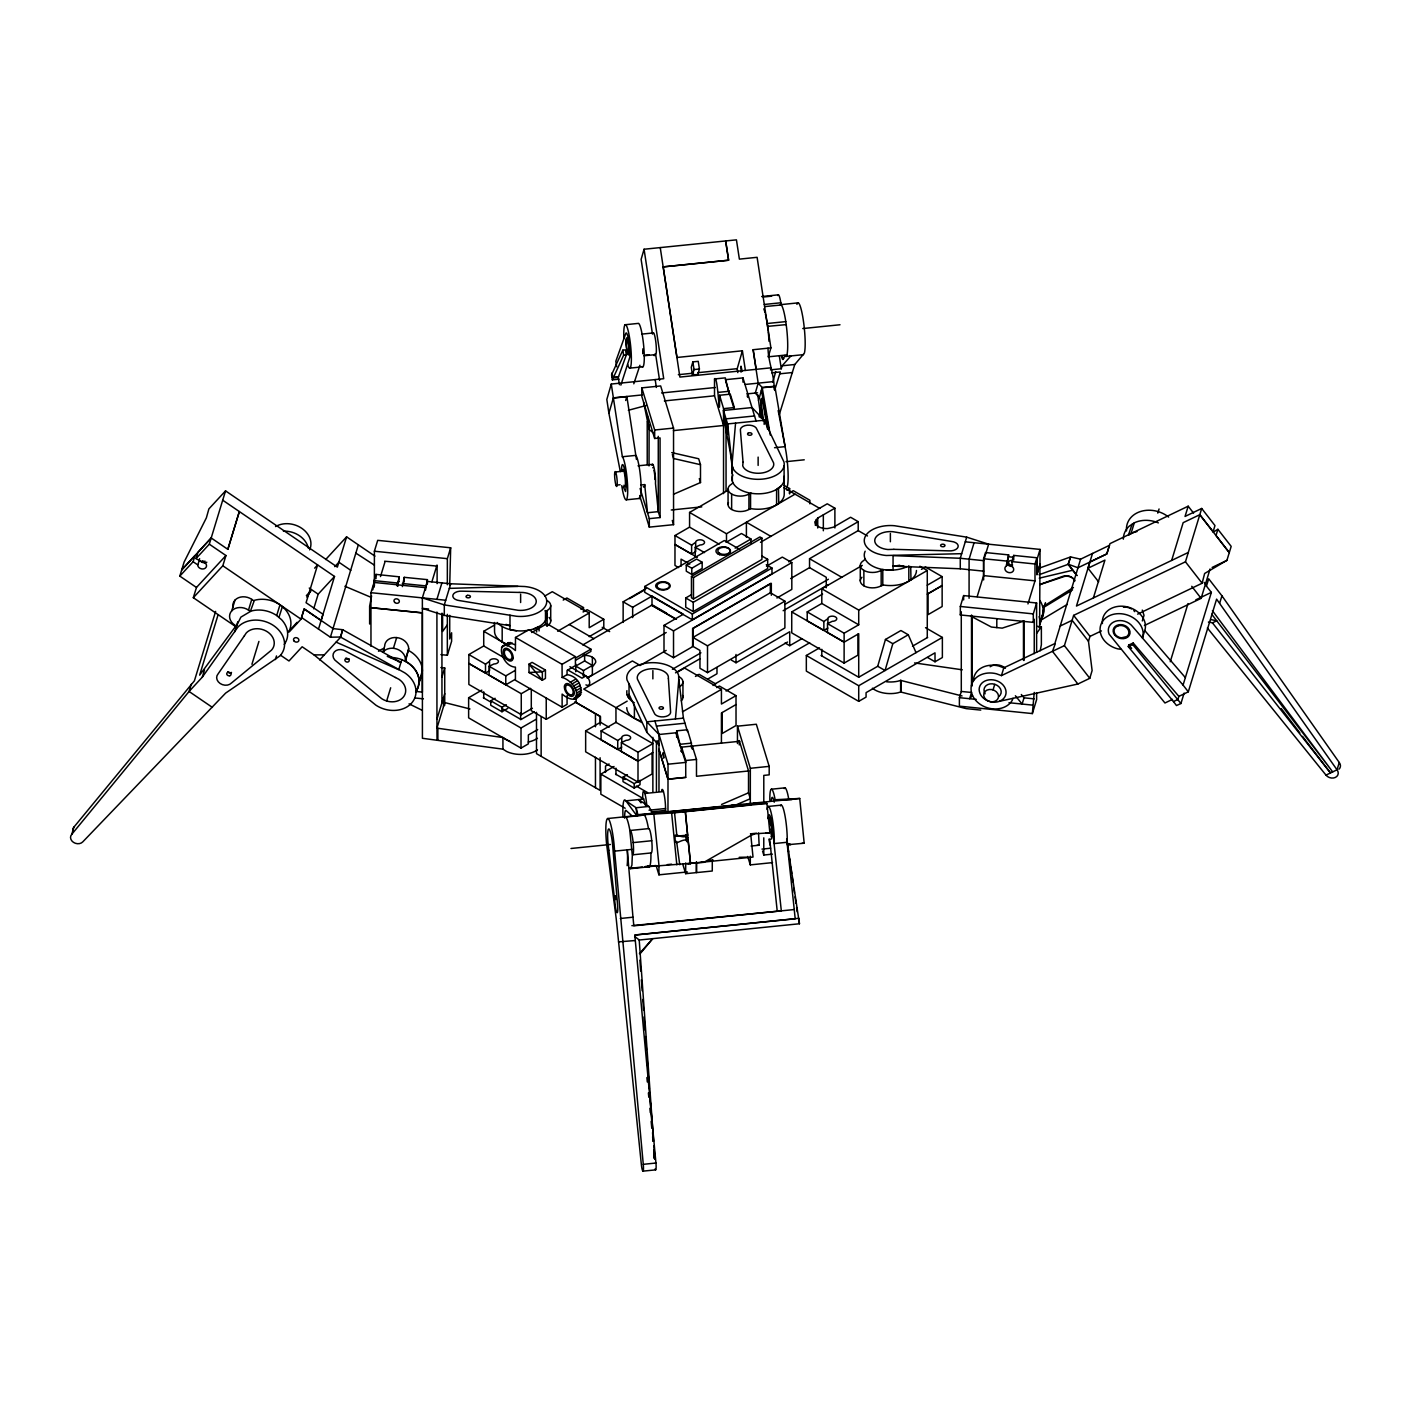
<?xml version="1.0" encoding="UTF-8"?>
<svg xmlns="http://www.w3.org/2000/svg" width="1411" height="1411" viewBox="0 0 1411 1411"><rect width="100%" height="100%" fill="white"/><g stroke="black" fill="none" stroke-linecap="round" stroke-linejoin="round"><path stroke-width="1.5" d="M369.629 624.015L369.629 606.148L371.604 595.953M370.97 646.273L370.952 592.691L374.056 582.443L425.469 587.646L427.357 581.42L450.726 583.784L524.751 586.517A26.104 15.062 0 0 1 546.41 603.767A26.104 15.062 0 0 1 516.514 616.272L444.306 604.896L422.365 597.876L370.952 592.691M374.109 586.941L374.109 580.626L376.014 574.4L399.172 576.817L397.902 585.583M374.391 585.865L374.391 551.225L377.707 540.342L450.673 547.785L449.721 585.212M376.014 578.616L376.014 574.4M384.621 561.208L437.11 566.111L437.11 583.66M397.285 586.094L399.172 576.817M402.347 586.606L404.234 577.328L427.41 579.639L427.41 583.854M415.645 691.831A26.104 20.989 17 0 0 418.22 686.963L419.102 681.531A26.104 20.989 17 0 0 406.245 661.759L405.433 659.519L408.714 648.795A12.223 9.842 17 0 0 396.685 637.578A12.223 9.842 17 0 0 384.639 646.326L382.998 651.706M405.433 661.406L408.714 648.795M422.383 612.938L370.987 607.7L422.365 612.797L422.365 692.113L415.945 691.461M425.522 590.063L427.41 579.639M442.595 613.573L442.595 631.458L447.34 624.844M440.902 654.616L447.34 655.268L447.34 614.332M447.34 584.754L447.358 558.668L450.673 547.785M449.721 615.337L449.703 639.007L451.608 632.781L451.608 641.282L447.34 655.268M576.111 696.346L576.111 702.537L600.504 716.559L600.504 722.309L585.653 730.898L585.653 751.834L638.001 782.1L652.094 773.986L652.094 753.015M592.373 667.191L592.373 657.261L591.156 656.591A11.217 6.473 0 0 0 583.272 655.374M623.133 622.427L623.151 601.809L646.044 588.581M678.814 685.605L678.638 675.358A26.104 15.08 0 0 0 648.743 662.853A26.104 15.08 0 0 0 627.084 680.102L629.041 683.876L629.024 698.357L627.084 694.582M657.72 740.793L658.99 745.008L646.82 732.327L646.838 721.832L629.041 683.876M652.87 678.885L652.87 670.56M656.432 791.236L656.45 740.969M687.439 871.945L658.937 874.838L658.937 866.037M658.972 791.236L659.008 734.496L654.916 721.021L646.838 721.832L659.008 734.496L668.02 764.198L667.967 811.307M665.692 811.149L665.551 808.521A12.223 1.728 84.2 0 0 663.981 793.723A12.223 1.728 84.2 0 0 661.6 790.566M676.645 737.159L676.645 730.845L687.422 729.752L691.425 743.138L691.461 747.812M680.737 747.336L676.645 730.845M681.619 751.816L681.619 747.142L739.752 741.286M712.29 860.287L712.273 871.01L685.675 873.691L685.675 862.968M658.919 749.488L667.967 779.172L685.746 777.39L685.711 760.529L681.619 747.142M692.448 646.079L699.962 650.418L699.962 668.285L707.511 672.641L784.886 627.966L784.886 601.157L707.511 645.832L692.96 637.437L692.96 628.495L771.323 583.36L771.323 595.283M692.342 749.17L692.307 746.066L696.487 759.435L696.487 776.279L748.818 770.953M723.49 410.46L727.582 423.935L732.362 466.653A26.104 15.062 0 0 0 762.257 479.14A26.104 15.062 0 0 0 783.916 461.891L764.162 420.213L751.992 407.567L723.49 410.46C724.407 431.449 732.309 451.732 732.186 473.232L732.715 466.97M716.682 687.58L719.381 686.028L736.013 695.641L736.031 725.519L722.22 733.491L722.22 712.52M737.459 743.544L737.459 726.171L756.331 724.249L769.189 766.367L769.189 774.851L763.792 775.397L763.792 801.219M739.258 744.955L739.276 740.563L748.518 770.865L748.518 792.806L750.317 798.714L732.997 806.21M772.522 862.615L750.299 864.89L750.299 856.195M750.317 802.912L750.335 768.289L737.459 726.171M750.969 543.129L750.969 539.002L741.445 533.499L726.189 542.318M772.399 854.149L763.774 855.031L763.774 837.817M692.96 637.437L770.353 592.761L770.353 583.819M822.613 594.084L791.73 611.915L791.73 632.869L844.113 663.117L857.923 655.145L857.923 634.174M790.654 578.545L809.544 567.645L809.544 558.703L858.205 530.607L858.205 521.664L850.604 517.255L833.495 527.167L827.728 528.543A11.217 6.473 0 0 1 819.844 527.326L817.463 525.95A11.217 6.473 0 0 1 815.346 521.4L817.727 518.066L834.889 508.189L827.252 503.798L760.494 542.318M815.346 525.368L815.346 521.4M816.211 525.474L816.211 519.513M817.727 527.996L817.727 518.066M823.336 530.765L823.336 514.874M826.246 587.787L826.264 577.293L809.544 567.645M834.889 527.979L834.889 508.189M844.113 663.117L844.131 633.204L827.499 623.609L827.499 632.463L844.131 642.146L858.717 633.715L858.717 677.104M890.376 541.753L890.376 533.446M872.404 688.215A21.888 12.646 0 0 0 897.819 692.836L900.624 691.99L900.624 680.384L962.055 695.958M980.768 710.103L966.27 708.639L901.012 692.078L901.012 680.455M983.626 571.155L960.274 568.774L960.274 558.28L966.694 537.15L988.635 544.187L985.725 553.817M969.075 598.282L969.092 559.179L974.084 542.706M983.626 579.956L983.643 560.661L985.531 554.435M965.283 541.824L1040.048 549.408L1039.625 624.685L1042.905 613.944M1040.048 549.408L1036.944 559.656L1036.944 574.63L1040.013 564.365L1036.944 574.63L1036.891 557.768L1013.715 555.405L1011.828 561.596L1012.428 566.728A4.48 3.616 17 0 1 1012.428 571.896A4.48 3.616 17 0 1 1006.166 571.261A4.48 3.616 17 0 1 1006.166 566.093L1008.653 554.893L985.478 552.548L983.59 558.756L983.59 575.6L977.188 596.588M562.125 707.211L562.125 694.106C583.448 711.779 588.387 677.968 567.063 674.617L567.046 670.437L575.441 665.586L575.388 656.626L528.843 629.747L515.491 637.455L515.421 650.524C494.062 632.587 499.653 666.398 515.421 667.138L515.421 680.261L562.125 707.211L567.063 704.354L567.063 695.605M573.73 699.186C582.108 691.937 569.921 679.326 562.125 677.474L562.054 664.334L515.491 637.455M729.381 394.357L725.289 377.866L714.513 378.959C718.111 373.456 719.769 431.572 719.575 395.256L730.263 394.163L734.355 407.55L723.578 408.643L719.575 395.256M750.846 835.418L753.015 857.059L687.598 863.708L690.526 863.655L688.109 840.25C680.349 838.081 674.511 848.24 675.093 837.658C672.959 830.709 682.871 840.445 687.598 835.136L685.34 811.713L682.413 811.766L747.812 805.117M685.799 834.571L686.628 841.591M642.834 353.455L642.905 351.357A10.935 1.552 84.2 0 0 642.834 348.834M1213.248 532.123L1217.887 529.301L1231.186 546.374L1226.917 560.361L1204.641 573.483L1202.119 583.237L1137.636 614.138M654.916 721.021L675.446 718.94L678.832 679.291L683.418 718.128L687.51 731.621M687.263 841.573L688.109 840.25M764.162 424.411L764.162 420.213L735.554 423.124L732.168 462.72L732.362 481.133M640.665 485.014L644.704 484.59L644.527 486.125A10.935 1.552 84.2 0 1 643.363 486.513M408.714 650.665L409.525 651.035A26.104 20.989 17 0 1 422.383 670.807L421.501 676.222A26.104 20.989 17 0 1 419.967 679.573M1039.149 627.648L1043.311 611.474A26.104 20.989 17 0 0 1039.872 600.469M1043.311 611.474L1042.429 616.907A26.104 20.989 17 0 1 1040.895 620.24M372.804 589.833L374.391 581.667M1040.189 650.788L1041.371 644.651L1041.371 626.784L1037.279 626.378M760.106 417.268L761.393 410.795M759.083 416.827L761.093 408.343M619.394 384.674L618.283 377.354L626.308 354.955L625.532 349.875L622.833 350.14L611.563 374.779L612.356 379.859L618.935 379.189M612.356 379.859L623.609 355.237L622.833 350.14M236.836 625.249L240.893 617.118L251.087 611.069A26.104 20.989 17 0 1 276.697 615.531L281.653 619.782A26.104 20.989 17 0 1 284.211 644.421M772.787 382.169L775.733 371.587M625.69 400.477L626.854 396.473L636.449 459.457M620.329 471.609L608.899 413.229L613.379 397.849L611.28 384.039L663.717 378.712L644.069 249.236L736.436 239.852L739.382 259.13L757.107 257.313L770.9 347.882L768.307 356.824L786.897 354.937A26.104 3.704 84.2 0 0 786.65 328.234L785.786 321.62A26.104 3.704 84.2 0 0 781.271 304.97L764.603 306.61M760.935 417.938L758.536 400.495L762.187 387.496L758.183 383.139L753.104 349.716L770.9 347.882M774.092 389.26C774.71 376.314 768.184 361.816 768.007 348.2M821.043 655.48L858.717 677.245L877.713 666.274L885.455 639.465L900.923 630.523L908.278 634.774L916.021 652.64M908.278 634.774L892.81 643.698L885.067 670.507L877.713 666.274M644.069 249.236L641.123 259.359L652.464 334.037M611.28 384.039L606.818 399.472L608.899 413.229M692.854 361.886L691.284 367.319L692.448 375.009L697.828 374.462L699.415 369.012L698.233 361.339L692.854 361.886L694.018 369.559L692.448 375.009M737.812 372.61L737.212 368.677L742.398 350.792L676.98 357.477L663.188 266.908L728.605 260.224L725.66 240.964L728.605 260.224L663.152 266.855M767.619 326.364L786.174 324.618M770.441 369.858L781.288 368.747L782.135 365.784L790.901 355.925A26.104 3.704 84.2 0 1 789.913 355.643M774.604 390.441L780.354 371.94L771.694 372.821M779.436 414.111L794.799 364.497L804.358 353.156A26.104 3.704 84.2 0 0 803.247 319.838A26.104 3.704 84.2 0 0 796.933 304.388M758.183 383.139L755.291 393.052L759.347 397.69M999.341 701.338L1002.127 699.838A13.687 11.006 16.9 0 0 997.753 681.178A13.687 11.006 16.9 0 0 979.128 689.609C979.657 699.027 991.016 704.406 999.341 701.338L1077.898 684.018L1089.786 678.321L1092.114 670.56L1088.481 641.317L1089.997 636.396L1101.427 630.911M199.621 558.685L197.752 565.494A4.48 3.616 17 0 0 202.884 568.986A4.48 3.616 17 0 0 206.465 565.105A4.48 3.616 17 0 0 201.35 561.613L196.023 558.58L209.304 544.187L225.548 490.869L337.37 567.134L346.595 536.85L374.92 556.11M227.841 549.32L239.341 511.54L227.841 549.338L211.209 537.979L181.719 569.885L195 555.564L193.113 561.719L179.814 576.111L196.464 587.47L193.325 597.7L236.201 626.96M313.701 608.829L318.163 594.172L334.53 576.464L222.709 500.2M280.524 655.198L288.99 660.983L302.148 646.767L314.036 654.898L375.89 705.165A26.104 20.989 16.9 0 0 411.589 703.101A26.104 20.989 16.9 0 0 404.728 672.818L340.439 637.031L330.403 637.208L318.498 629.077L334.53 576.464M330.403 637.208L358.2 545.334M340.439 637.031L342.661 629.712L333.031 628.6L304.176 608.899L301.037 619.164L289.237 631.934M342.661 629.712L340.686 637.172L319.697 659.889M386.685 700.897L390.688 687.774M390.194 657.438A26.104 20.989 16.9 0 1 401.8 659.625L398.731 669.714L336.1 642.128M537.468 749.911A21.888 12.628 0 0 1 506.637 751.481L502.933 749.153L422.418 738.288L422.365 597.876L436.916 599.34L441.908 582.884M450.726 583.784L444.306 604.896L444.306 615.39L509.988 625.655A26.104 15.062 0 0 1 506.002 624.367M441.943 677.068L444.712 667.95L440.867 667.562M436.951 719.187L444.73 693.63M469.986 708.957L444.73 702.572L436.951 728.129L437.022 739.54M1034.245 653.681L1034.245 619.27L1033.293 622.374L960.327 614.949L960.327 606.465L963.642 595.583L1036.609 602.991L1036.626 652.341M960.327 614.949L961.279 611.845L961.297 691.443L959.392 697.669L959.392 706.153L1032.358 713.578L1036.626 699.574L1036.626 693.048M1006.766 565.776L1008.653 554.893M993.044 689.891L994.702 684.441M1027.949 603.926L1035.004 580.838L1034.986 563.994L1036.891 557.768M1012.992 698.322L1012.128 700.509A21.888 17.602 16.9 0 1 985.213 707.017A21.888 17.602 16.9 0 1 971.773 684.229A21.888 17.602 16.9 0 1 996.342 673.752L1001.44 675.604L1003.803 667.826L1054.846 643.575L1080.597 559.179L1109.452 545.334L1106.824 553.941L1077.969 567.769L1068.339 564.259L1039.06 574.736M1033.293 622.374L1033.293 613.891L1036.609 602.991M1042.482 616.131A26.104 20.989 16.9 0 0 1044.105 607.153L1045.48 602.656M1044.105 607.153L1045.48 603.855M1021.317 694.494L1024.016 697.828L1022.111 704.054L1015.373 695.729M1080.597 559.179L1070.561 556.939L1068.092 564.365L1076.593 575.282M1070.561 556.939L1068.339 564.259L1077.14 575.582M1032.358 713.578L1034.245 692.413M1171.659 560.432L1183.159 522.67L1199.791 514.698L1213.107 531.735L1214.977 525.562L1201.696 508.471L1185.452 561.807L1073.63 615.372L1064.405 645.638L1001.44 675.604M1098.64 581.879L1087.987 568.227L1089.892 562.001L1106.841 553.888L1109.963 543.641L1188.185 506.196L1193.547 513.093M1092.502 553.447L1076.47 606.042L1188.291 552.459M1093.402 597.894L1104.936 560.114L1087.987 568.227M1128.553 534.751L1132.063 524.31M1128.782 535.034L1131.022 533.57L1134.303 522.828A26.104 20.989 17 0 1 1158.36 522.881M1157.796 513.128L1159.066 508.965M1128.271 646.591L1128.747 645.039L1133.209 642.993L1178.873 696.381L1177.92 699.486L1173.458 701.549L1128.271 646.591L1132.733 644.545L1133.209 642.993M1142.31 620.928L1144.021 615.337L1142.257 610.081M1102.414 623.574A21.888 17.602 17 0 1 1124.814 606.43A21.888 17.602 17 0 1 1145.115 629.447L1142.416 637.948L1142.839 636.925A21.888 17.602 17 0 0 1125.343 614.438A21.888 17.602 17 0 0 1100.386 626.396A21.888 17.602 17 0 0 1117.865 648.884L1120.969 649.307M1188.185 506.196L1185.046 516.444L1201.696 508.471M1217.887 529.301L1216 535.475L1229.281 552.601L1199.791 514.698M1144.409 625.496L1201.114 598.352L1210.074 568.968M1178.873 696.381L1188.309 691.813L1183.071 685.076L1211.361 592.391L1206.458 586.112L1208.698 578.792L1221.926 595.812L1339.251 762.504A6.843 5.503 17 0 1 1338.898 769.26M1173.458 701.549L1176.474 705.553L1180.936 703.507L1184.111 693.101M1188.309 691.813L1216.599 599.146L1337.028 769.806A6.843 5.503 17 0 1 1335.37 777.426A6.843 5.503 17 0 1 1325.987 775.098L1207.375 627.983M1219.704 603.114L1221.926 595.812M1339.251 762.504L1337.028 769.806L1325.987 775.098M71.749 834.342L189.074 691.478L202.302 677.157L237.824 627.19A26.104 20.989 17 0 1 273.628 625.602A26.104 20.989 17 0 1 279.925 655.939L225.654 693.083L82.773 841.873A6.843 5.503 17 0 1 73.39 842.296A6.843 5.503 17 0 1 71.749 834.342L73.972 827.04L194.401 680.825L215.618 611.404M179.814 576.111L184.083 562.125L206.359 517.89L208.881 508.912L225.548 490.869M196.023 558.58L197.893 552.406L211.209 537.979M193.325 597.7L222.815 565.776L225.954 555.546L209.304 544.187M191.296 684.176L189.074 691.478L212.426 707.422M218.035 614.949L199.639 675.146L236.96 624.509A26.104 20.989 17 0 0 235.796 627.983M202.302 677.157L204.542 669.837M236.537 626.325L234.685 625.055A12.223 9.842 17 0 1 231.721 610.857L235.002 600.116M234.72 631.811L237.806 621.74M231.721 610.857A12.223 9.842 17 0 1 248.495 610.099L251.775 599.375A12.223 9.842 17 0 0 238.388 597.77A12.223 9.842 17 0 0 233.009 607.383M289.378 630.505A26.104 20.989 17 0 0 284.916 609.058L279.978 604.79A26.104 20.989 17 0 0 254.368 600.328L250.364 611.369L248.495 610.099M251.934 664.281L258.918 641.423M276.697 615.531L279.978 604.79M278.937 617.454L282.447 606.483M275.392 659.572L276.503 655.921M380.494 576.57L384.974 561.878M383.545 651.794L383.827 648.407A26.104 20.989 17 0 0 378.501 651.265M393.404 648.302L396.685 637.578M431.889 581.808L437.022 565.017M419.102 681.531L422.383 670.807M418.697 684L422.383 673.312M1170.248 661.759L1188.009 603.573M422.365 597.876L425.469 587.646M620.875 385.132L629.765 357.424A13.51 1.905 84.2 0 0 628.653 340.192A13.51 1.905 84.2 0 0 625.637 333.825L615.813 361.287L616.66 366.789M633.804 383.81L639.941 365.255M652.976 333.49L653.134 333.049A10.935 1.552 84.2 0 1 655.198 337.899A10.935 1.552 84.2 0 1 656.362 349.999L656.309 352.097A10.935 1.552 84.2 0 1 654.969 354.002M680.825 750.881L681.372 751.587M784.975 355.396L782.982 359.488A8.836 1.252 84.2 0 1 781.465 355.784M785.116 356.136A26.104 3.704 84.2 0 0 786.103 356.419L786.897 354.937M1036.609 633.416L1041.371 626.784M639.43 953.642L652.693 938.668L640.188 953.677M972.496 695.552L969.622 698.71L971.526 692.484L961.297 691.443M196.464 587.47L225.954 555.546M314.635 568.157L317.598 564.964L306.064 602.709L323.013 614.279L321.108 620.505L304.159 608.935L301.548 617.507L318.498 629.077M325.694 559.514L346.595 536.85M306.363 595.654L310.843 590.803L306.91 597.135M334.777 566.64L338.869 562.213L350.792 570.344M355.819 553.112L374.374 565.123M288.267 631.863L297.121 622.304M624.35 817.639L625.214 816.74A26.104 3.704 84.2 0 1 629.729 829.668L632.322 855.63L631.916 865.172L630.4 868.682L629.359 867.818M648.778 828.592L630.188 830.479A12.223 1.728 84.2 0 1 633.151 842.614A12.223 1.728 84.2 0 1 632.622 854.819L651.212 852.932A12.223 1.728 84.2 0 0 651.741 840.727A12.223 1.728 84.2 0 0 648.778 828.592L648.319 827.781A26.104 3.704 84.2 0 0 643.804 814.852L643.381 814.87M593.273 665.851L595.654 662.517A11.217 6.473 0 0 0 593.537 657.967L592.373 657.261M780.742 486.284L776.597 489.405L776.597 504.821A26.104 15.062 0 0 1 751.375 508.718L748.924 509.459A12.223 7.055 0 0 1 734.161 510.588A12.223 7.055 0 0 1 728.464 502.633M776.597 504.821L780.742 501.699A26.104 15.062 0 0 0 784.234 494.167L784.234 478.752M861.927 577.275A12.223 7.055 0 0 0 865.066 586.412A12.223 7.055 0 0 0 881.169 585.812L883.621 585.054A26.104 15.062 0 0 0 908.825 581.156L912.97 578.034A26.104 15.062 0 0 0 916.462 570.503M1134.303 522.828L1129.347 526.074A26.104 20.989 17 0 0 1123.35 539.178M1042.694 606.836L1071.866 588.51A8.29 6.667 17 0 0 1073.436 587.487M1044.563 606.853L1072.554 589.904M1039.731 620.911L1067.139 604.472M515.438 644.809L508.683 642.605L501.452 647.614M505.861 658.761L483.726 645.973L483.726 631.281L494.573 625.02M544.858 595.989L552.283 591.703L589.198 613.009L589.198 627.701L603.785 619.288L603.785 628.23L589.198 636.643M719.099 544.187L689.573 527.132L689.573 512.44L728.552 489.934M532.423 708.251L521.276 714.671L468.858 684.458L468.858 654.563L483.726 645.973M563.218 600.081L566.869 597.982L583.501 607.577L583.501 611.122M678.656 567.592L674.969 565.458L674.987 535.545L689.573 527.132M545.493 624.703L545.493 611.492L547.133 610.557A12.223 7.055 0 0 0 547.133 600.575M731.639 509.459L731.639 494.044A12.223 7.055 0 0 0 748.924 494.044L751.375 493.303M502.387 646.238L508.683 642.605M505.367 645.286L510.306 642.428M507.184 645.762L512.14 642.905M531.682 632.516L546.868 623.733L590.909 649.166L590.909 651.441L575.706 660.207M468.858 654.563L485.507 664.158L489.441 661.389A4.48 2.593 0 0 1 493.938 658.796A4.48 2.593 0 0 1 498.418 661.389A4.48 2.593 0 0 1 493.938 663.981L489.141 666.257L489.141 675.163L505.773 684.811L515.068 679.449M580.803 609.146L583.501 607.577M674.987 535.545L691.619 545.157L695.57 542.388A4.48 2.593 0 0 1 700.068 539.796A4.48 2.593 0 0 1 704.548 542.388A4.48 2.593 0 0 1 700.068 544.981L695.27 547.256L695.27 556.128M786.932 490.128L789.631 488.576L789.631 493.921M583.096 612.021L587.135 609.675L603.785 619.288M789.225 493.003L793.264 490.675L809.896 500.288L809.896 503.85M521.276 714.671L521.259 693.718L468.858 663.487L485.507 673.065L489.546 670.719L489.546 661.83M557.645 631.228L589.198 613.009M689.573 512.44L726.489 533.746L795.046 494.167M766.261 564.717L771.976 568.016L771.976 573.818L692.342 619.799L644.721 592.303L644.721 586.482L724.337 540.519L739.576 549.32M686.275 565.053L696.646 559.056L702.167 562.248L702.167 568.421L691.796 574.4L686.275 571.208L686.275 565.053L691.796 568.245L702.167 562.248M629.553 598.652L644.651 589.921M489.141 666.257L505.773 675.869L515.068 670.507M537.679 729.558L528.367 734.937L528.367 743.862L521.012 748.112L468.628 717.864L468.628 697.757L481.804 690.155M623.151 601.809L632.657 607.294L652.005 596.13L683.33 614.226L663.999 625.39L663.999 652.199L673.523 657.702L693.207 646.326L693.207 628.459M735.149 548.138L750.969 539.002M691.461 576.446L759.894 536.921L761.905 538.085L761.905 559.479L693.471 599.005L691.461 597.841L691.461 576.446L693.471 577.593L761.905 538.085M582.778 644.933L652.305 604.896L666.609 613.15M507.784 708.393L501.981 711.744L490.746 705.271L490.746 700.808L495.12 698.286M545.44 670.066L542.353 671.848L529.002 672.5L529.002 664.14L532.088 662.359L545.44 670.066L545.44 678.426L542.353 680.208L529.002 672.5M562.054 664.334L575.388 656.626M575.706 657.932L590.909 649.166M762.046 556.075L767.672 559.32L767.672 568.58L693.242 611.563L685.728 607.224L685.728 597.964L691.461 594.666M521.259 693.718L530.554 688.356M490.746 700.808L501.981 707.281L506.337 704.759M592.373 665.41L584.63 660.948L575.741 666.08L583.484 670.542L592.373 665.41L592.373 674.828L587.047 677.915M562.125 677.474L567.063 674.617M685.728 597.964L693.242 602.303L767.672 559.32M766.49 566.217L782.311 557.098L791.818 562.583L791.818 589.392L776.914 597.999M570.344 682.236L575.3 679.379M644.721 586.482L692.342 613.997L771.976 568.016M572.178 683.876L577.134 681.002M573.818 685.922L578.757 683.065M587.505 677.95L666.204 632.516M788.643 561.825L858.205 521.664M663.999 625.39L673.523 630.893L791.818 562.583M534.31 711.85L521.012 719.522L502.175 708.639M575.141 688.251L580.097 685.393M576.076 690.702L581.032 687.827M576.552 693.083L581.508 690.226M576.552 695.27L581.508 692.413M770.723 583.378L692.607 628.477L692.607 646.361M468.628 697.757L521.012 728.005L536.074 719.31M573.748 698.374L580.997 694.23M531.294 689.415L531.294 710.703L546.233 719.328L575.494 702.449M639.924 665.569L666.186 650.4M672.394 669.29L700.932 652.817M784.639 604.49L828.398 579.233M675.516 672.853L700.015 658.708M783.158 610.716L828.398 584.595M627.19 701.126L615.954 707.634L583.748 689.062L632.41 660.965L639.994 665.339M677.086 672.324L684.511 668.038L721.427 689.362L721.427 704.054L736.013 695.641M927.274 637.525L927.274 570.503L858.717 610.081L858.717 624.791L821.802 603.467L821.802 588.775L862.297 565.405M621.775 747.072L617.736 749.417L601.104 739.84L601.104 730.898L615.954 722.326L652.87 743.632L638.001 752.222L621.369 742.609L621.369 751.516L638.001 761.146L652.87 752.574M695.447 676.433L699.098 674.317L715.73 683.929L713.031 685.481M827.904 628.071L823.865 630.364L807.215 620.84L807.215 611.898L821.802 603.467M863.867 585.812L863.867 570.397A12.223 7.055 0 0 0 881.169 570.397L883.621 569.638M707.722 679.097L716.982 673.752L716.982 667.544M731.374 660.083L736.013 662.764L789.719 631.758L789.719 645.691L785.08 643.01M715.342 683.718L787.55 642.04M601.104 730.898L617.736 740.51L621.687 737.741A4.48 2.593 0 0 1 626.167 735.149A4.48 2.593 0 0 1 630.646 737.741A4.48 2.593 0 0 1 626.167 740.334L621.369 742.609M807.215 611.898L823.865 621.51L827.816 618.723A4.48 2.593 0 0 1 832.296 616.148A4.48 2.593 0 0 1 836.776 618.723A4.48 2.593 0 0 1 832.296 621.316L827.499 623.609M921.454 569.356L925.493 567.028L942.142 576.623L942.142 606.518L928.068 614.649L928.068 593.696L942.142 585.565L927.274 594.137M789.719 645.691L801.765 638.742M682.448 711.85L721.427 689.362M726.065 691.037L809.667 642.781M609.093 763.968L605.513 766.032L605.513 772.399M844.131 633.204L858.717 624.791M927.274 585.195L942.142 576.623M625.179 808.256L600.857 794.217L600.857 774.11L614.032 766.508M927.662 657.526L935.017 661.777L935.017 652.834L866.072 692.642L866.072 697.122L858.717 701.355L806.334 671.125L806.334 655.48L819.509 647.878M736.031 704.548L721.427 712.996L721.427 743.368M640.012 780.265L640.012 784.745L634.209 788.096L622.992 781.623L622.992 777.144L627.348 774.639M622.992 777.144L634.209 783.634L638.566 781.112M912.476 646.203L927.662 637.437M806.334 655.48L858.717 685.728L942.372 637.437L942.372 657.526L935.017 661.777M657.103 865.666L645.286 866.865L703.966 862.28L753.65 833.866L769.877 832.807L766.931 803.423L747.283 803.794M697.299 557.38L674.969 544.505L691.619 554.029L695.676 551.719L695.676 542.829M580.044 695.57L577.046 696.47M399.172 581.455L398.572 581.773A4.48 3.616 17 0 0 397.867 586.129M1172.523 699.345L1164.957 702.995L1109.117 634.156A13.51 10.847 17 0 1 1115.466 621.263A13.51 10.847 17 0 1 1132.486 626.449L1183.071 685.076M1060.208 626.025L1072.131 620.311L1088.481 641.317M1212.12 567.451L1226.917 560.361M1195.805 599.851L1211.361 592.391M1208.398 622.022L1212.437 622.833L1216.758 620.805L1210.797 619.57M533.675 628.918L539.09 626.519L539.09 630.929M673.558 494.238L700.491 482.562L700.491 464.695L698.692 458.769L671.742 452.596M721.568 804.464L748.518 792.806M1039.219 568.157L1070.314 557.045M1040.03 584.366L1062.501 576.482A8.29 6.667 17 0 1 1074.847 580.962M747.16 395.838L747.724 397.355M1040.03 584.595L1064.758 576.341A8.836 7.108 16.9 0 1 1074.829 580.133M1023.046 621.334L1002.198 628.142L991.422 627.048L970.556 615.99M900.624 680.384L897.819 681.231A21.888 12.646 0 0 1 886.531 681.795M628.336 410.284L646.309 405.468M1039.272 578.175L1072.677 570.238M675.957 732.803L685.746 762.416L668.02 764.198M659.008 734.496L675.657 732.82M761.693 296.539L778.219 294.846M763.386 297.015L771.658 296.169M764.286 304.459L780.812 302.783L781.13 304.935M780.265 304.688L797.726 302.906M625.126 324.742L638.054 323.419A21.888 3.104 84.2 0 1 643.698 346.012A21.888 3.104 84.2 0 1 642.111 366.56M641.97 334.09L653.522 332.925M765.379 314.036A26.104 3.704 84.2 0 1 767.196 323.507L785.786 321.62M802.771 328.551L840.004 324.759M623.609 355.237L626.308 354.955M644.862 355.237L649.201 354.796M643.875 355.784L655.427 354.62M630.011 368.112L642.94 366.807M786.103 356.419L803.564 354.637M611.968 377.319L618.529 376.649M618.283 377.354L612.885 377.901L612.109 372.821M694.018 369.559L699.415 369.012M678.338 374.691L693.595 373.121M697.969 372.68L737.212 368.677M782.135 365.784L794.799 364.497M770.988 367.83L679.89 377.072L660.242 247.595M640.1 488.488L649.307 518.648L660.083 517.555L660.066 437.939L654.669 438.486L641.811 396.368L641.811 387.866L660.665 385.944L673.541 428.08L673.558 524.663L649.307 527.132L639.659 495.543M779.824 373.809L792.471 372.522M725.254 379.7L742.98 377.901L756.084 421.042M661.583 392.964L715.254 387.514M745.308 384.445L773.087 381.64M774.851 386.226L762.187 387.496L770.247 435.029M718.693 392.329L729.381 391.253M664.369 400.918L714.513 395.803L723.578 425.487L673.435 430.602M746.719 393.916L757.548 392.822M754.55 415.963L726.03 418.855L726.065 491.01M641.811 387.866L654.669 430.002L673.541 428.08M735.554 423.124L727.582 423.935L727.582 434.429M642.076 394.939L613.379 397.849L622.357 456.741L635.832 455.383L636.731 456.988A21.888 3.104 84.2 0 1 641 483.25A21.888 3.104 84.2 0 1 638.989 498.206M774.551 447.71L785.098 446.634L786.156 452.596A26.104 3.686 84.2 0 1 786.58 487.73M638.037 465.824L652.693 464.325M615.584 471.962L623.979 471.115M785.998 461.662L804.252 459.81M615.937 485.172L620.117 484.749M626.343 499.811L639.818 498.436M671.266 509.988L701.796 506.866M680.737 744.232L691.425 743.138M685.711 760.529L696.487 759.435M750.335 768.289L769.189 766.367M685.711 777.373L667.967 779.172L658.99 749.417M644.845 793.476L663.435 791.589M645.691 805.946A26.104 3.686 84.2 0 0 643.363 799.085L625.902 800.848L624.844 799.878A26.104 3.686 84.2 0 0 622.992 816.669M771.447 789.208L784.904 787.849M766.931 803.423L674.564 812.807L640.1 814.923L657.896 813.124L652.817 813.23L648.813 806.457L636.114 807.745L625.902 800.848L636.925 815.911M649.025 810.196L665.551 808.521M651.088 811.872L665.551 810.408M786.738 843.002L790.707 844.589L788.626 844.625L804.182 843.214L799.72 798.467L773.616 799.825M636.908 815.805L636.114 807.745L637.913 814.747L799.72 798.467M734.02 805.381L665.604 812.083M655.656 1169.86L642.993 1171.148A6.843 0.97 84.2 0 1 641.335 1164.357L616.201 918.561L606.642 844.554A26.104 3.704 84.2 0 1 607.753 818.521L643.804 814.852M791.906 799.649L775.168 799.825L774.269 795.557A21.888 3.087 84.2 0 0 769.842 800.16M624.826 817.145L641.352 815.47M768.325 806.439L781.253 805.134M676.081 836.229L687.598 835.136M570.996 848.487L610.416 844.483M633.151 842.614L651.741 840.727M770.953 839.051A10.935 1.552 84.2 0 0 771.641 838.063L771.835 836.529A10.935 1.552 84.2 0 0 771.641 829.121L772.187 829.068M750.458 833.83L756.508 833.231M642.993 1171.148A6.843 0.97 84.2 0 0 643.275 1164.322L614.614 851.133L632.075 849.369M751.075 846.036L759.153 845.224L758.536 833.019M761.975 849.105L770.6 848.24M629.923 868.294L642.322 867.024M655.85 865.56L645.197 866.636L648.178 866.583M667.315 864.626L671.636 864.185M708.675 860.428L713.031 859.987M630.4 868.682L648.989 866.795A26.104 3.704 84.2 0 0 650.912 853.743L651.212 852.932M620.311 918.49L632.975 917.203L627.278 849.845A26.104 3.704 84.2 0 1 627.119 865.649M631.881 925.669L781.324 910.853L772.417 828.186A13.51 1.922 84.2 0 0 770 815.787A13.51 1.922 84.2 0 0 768.184 818.75M635.267 934.929L795.187 918.79L794.252 909.548L633.839 925.828L632.975 917.203M634.633 936.375L639.218 940.026L799.437 923.764L798.891 918.314L634.756 935.07L635.303 940.52L618.529 941.878M643.275 1164.322L655.939 1163.034L635.303 940.52M613.326 398.043L626.801 396.667M675.446 718.94L683.418 718.128M656.45 726.101L684.97 723.226M961.685 553.676L886.249 555.493A26.104 15.08 0 0 1 864.59 538.226A26.104 15.08 0 0 1 894.486 525.721L966.694 537.15M899.689 565.194A26.104 15.08 0 0 1 893.057 566.111L903.781 565.811M449.315 588.387L517.943 586.412M637.913 814.747L642.993 814.641M753.721 802.982L755.82 802.93M314.036 654.898L324.318 654.863M731.11 805.434L750.758 805.064M654.827 813.177L657.826 813.124M766.085 832.878L769.877 832.807M750.723 833.919L753.65 833.866M750.775 834.501L753.703 834.448M686.998 837.711C686.981 845.894 685.358 829.527 686.998 837.711L687.933 837.693M676.592 841.344L679.749 864.749M757.125 845.26L759.153 845.224M739.205 857.324L747.089 857.165M701.055 862.333L703.966 862.28M655.392 1163.034L655.939 1163.034A6.843 0.97 84.2 0 1 655.074 1168.943M802.101 843.249L804.182 843.214M653.875 355.501L655.815 355.519L659.59 380.353M886.249 569.973L893.057 570.079L893.057 555.617L960.274 558.28L983.643 560.661M893.057 566.111L960.274 568.774M509.759 741.128A21.888 12.628 0 0 1 506.62 739.875L502.933 737.547L436.951 728.129L436.916 612.021M799.437 923.764L787.391 843.408L788.608 851.962M983.59 558.756L1006.766 561.067M428.591 609.005L422.365 608.388L444.306 615.39M1009.094 556.816L1013.38 557.257M983.59 575.6L1035.004 580.838M960.327 606.465L1033.293 613.891M374.391 551.225L447.358 558.668M374.109 580.626L397.285 582.99M402.347 583.501L425.522 585.865M436.916 599.34L445.717 600.239M1024.016 697.828L1034.245 698.868M959.392 697.669L976.183 699.38M1008.988 702.713L1032.358 705.094M414.957 697.969L423.388 698.833M1011.828 561.596L1034.986 563.994M914.575 662.923L962.284 669.802M516.514 630.752L509.988 629.623L509.988 615.143M700.491 464.695L673.541 458.504L672.341 454.554M648.778 806.457L638.566 799.578L641 802.894M1003.803 667.826L998.706 665.974A21.888 17.602 16.9 0 0 973.414 681.019M344.919 586.27L371.287 597.435M387.267 656.362L400.971 662.394A26.104 20.989 16.9 0 0 397.726 661.318M409.049 703.842L421.942 710.192M401.8 659.625L407.814 662.729A26.104 20.989 16.9 0 1 415.839 691.566M342.908 629.853L400.971 662.394M819.809 508.454L783.969 487.765M784.093 485.366L789.631 488.576M919.901 566.234L927.274 570.503M778.766 503.568L778.466 487.994M910.995 579.903L910.712 566.534M771.006 536.445L746.401 522.246L746.401 537.274M809.544 558.703L841.732 577.275M925.528 627.701L942.372 637.437M821.802 588.775L858.717 610.081M885.455 639.465L892.81 643.698M695.27 547.256L704.512 552.601M770.353 592.761L784.886 601.157M791.73 611.915L844.113 642.164M689.732 564.135L681.072 559.144L681.072 566.252M676.433 619.2L651.406 605.09L675.851 619.2M602.232 627.313L609.675 631.599M569.268 624.509L593.89 638.724M569.921 666.697L585.918 675.94L582.038 678.18L567.645 669.872M483.726 631.281L507.713 645.127M641.793 722.538L615.954 707.634L615.972 722.644M574.859 701.814L600.098 716.4L600.098 725.095M600.504 722.309L609.093 727.282M585.653 730.898L638.001 761.146M483.338 697.757L490.869 702.114M615.566 774.11L624.985 779.542M636.29 786.068L647.596 792.594M600.857 774.11L643.892 798.943M536.497 712.308L536.497 753.65L600.098 790.389L600.098 757.742M858.205 530.607L867.483 535.968M309.238 588.07L318.163 594.172M222.815 565.776L301.037 619.164M251.775 599.375L253.627 600.645M193.113 561.719L197.734 564.876M631.863 815.681L625.867 810.32A15.627 2.205 84.2 0 0 624.685 817.921M647.949 865.931L648.989 866.795M652.87 432.577L649.201 429.473L643.61 402.276M643.363 799.085L642.305 798.115A26.104 3.686 84.2 0 0 641.423 798.908M1144.709 630.488L1185.346 677.597M1128.747 645.039L1131.604 648.372M1133.844 610.593L1134.726 611.633M1132.733 644.545L1180.936 703.507M1212.437 622.833L1330.485 772.946L1302.512 736.383M1055.181 643.998L1052.483 651.353L1077.898 684.018M1185.452 561.807L1202.119 583.237M1191.731 586.288L1201.114 598.352M1073.63 615.372L1089.997 636.396M1064.405 645.638L1089.786 678.321M1211.714 614.244L1332.689 771.888L1212.402 610.716M1281.223 708.516L1299.848 732.891M865.155 558.985L863.867 560.414A12.223 7.055 0 0 0 863.867 570.397M732.926 482.65L731.639 484.061A12.223 7.055 0 0 0 731.639 494.044M1204.147 582.39L1206.458 586.112M622.357 456.741L623.256 458.363A21.888 3.104 84.2 0 1 627.613 494.132A21.888 3.104 84.2 0 1 621.74 485.613M629.024 694.371L646.82 732.327M627.683 364.514L628.23 366.19A21.888 3.104 84.2 0 0 631.317 355.59A21.888 3.104 84.2 0 0 626.907 326.682A21.888 3.104 84.2 0 0 623.821 337.264L623.891 338.587M725.854 381.675L734.267 409.366M699.292 478.611L700.491 482.562M672.271 520.447L673.558 524.663M762.575 851.08L763.774 855.031M660.083 517.555L658.284 511.629L655.48 483.497A10.935 1.552 84.2 0 0 654.369 469.299A10.935 1.552 84.2 0 0 652.005 465.313M747.724 856.459L750.299 864.89M682.765 864.149L685.675 873.691M656.38 866.442L658.937 874.838M770.388 845.559L769.842 843.655A21.888 3.104 84.2 0 1 768.889 839.157M623.292 486.883L625.584 491.522L626.29 485.895A13.687 1.94 84.2 0 0 623.909 466.953A13.687 1.94 84.2 0 0 621.545 470.339M788.643 798.45L787.744 794.181A21.888 3.087 84.2 0 0 784.181 788.608M778.166 410.513L785.098 446.634L774.886 386.491L762.222 387.76L761.429 390.547L768.766 428.803M767.531 429.156L762.822 402.012A8.836 1.252 84.2 0 0 761.04 398.978A8.836 1.252 84.2 0 0 761.146 408.114L762.892 420.866M767.707 427.145L763.739 403.987A8.29 1.182 84.2 0 0 763.034 400.495M779.383 356.26L781.288 368.747M753.174 349.699L756.173 369.329M742.398 350.792L745.396 370.423M655.18 379.577L656.38 387.478M789.525 858.382L790.142 862.65M790.76 866.936L791.677 873.338M792.294 877.624L792.894 881.893M793.829 888.313L794.428 892.581M795.046 896.867L795.963 903.287M796.58 907.555L797.197 911.841M763.51 420.213L762.081 409.666A8.29 1.182 84.2 0 1 761.499 400.759A8.29 1.182 84.2 0 1 762.663 399.348M767.196 323.507L768.06 330.121M741.057 372.151L741.004 366.172L742.221 371.393M757.795 394.745L758.536 400.495M786.668 839.034L794.252 909.548M771.641 829.121L771.341 826.282A10.935 1.552 84.2 0 0 768.36 818.362M769.7 839.069L777.196 910.924M685.34 811.713L690.526 863.655M644.704 484.59L647.508 512.74L658.284 511.629L658.267 436.334M674.564 812.807L676.91 836.212M671.618 812.859L676.821 864.802M653.893 814.658L659.078 866.601M653.928 1154.286L654.351 1158.66M646.891 1077.581L647.314 1081.972M648.39 1092.925L648.813 1097.299M649.871 1108.27L650.295 1112.644M651.141 1121.41L651.776 1127.989M652.623 1136.755L653.046 1141.129M653.91 1149.894L654.757 1158.66M614.614 851.133L614.067 844.413A26.104 3.704 84.2 0 0 607.753 818.521M639.906 960.185L640.7 971.103M641.352 979.816L642.146 990.734M642.781 999.447L643.592 1010.364M644.069 1016.908L645.021 1029.995M645.515 1036.538L646.467 1049.625M646.943 1056.169L647.914 1069.256M648.39 1075.799L649.342 1088.886M649.818 1095.43L650.788 1108.517M651.106 1112.873L652.235 1128.147M652.552 1132.522L653.187 1141.234M653.981 1152.152L654.475 1158.696M639.218 940.026L653.61 1141.234M653.928 1145.591L654.863 1158.678M784.093 465.806L784.11 480.287M758.13 457.093L758.13 465.418M742.98 377.901L742.98 382.169M723.578 408.643L723.526 493.621M714.513 378.959L714.513 395.803M654.669 430.002L654.669 438.486M652.005 596.13L652.005 605.072M649.307 518.648L649.307 527.132M649.113 424.464L649.025 465.93M648.249 417.427L648.249 426.369M647.208 421.624L647.226 464.66M520.624 594.207L520.624 602.532M502.933 737.547L502.933 749.153M444.712 667.95L444.73 705.253M443.513 697.634L443.513 706.576M441.925 613.203L441.96 702.749M437.869 728.199L437.869 739.823M404.234 577.328L404.234 581.985M374.056 582.443L374.056 586.729M1023.998 620.875L1023.998 660.454M1023.469 620.822L1023.469 660.401M1013.715 555.405L1013.715 560.079M996.801 618.671L996.801 627.595M972.056 615.584L972.073 685.94M971.509 615.037L971.526 686.028M963.642 595.583L963.642 599.922M908.825 565.74L908.825 581.156M882.792 569.444L882.792 584.86M881.169 570.397L881.169 585.812M860.287 565.405L860.287 580.821M858.717 685.728L858.717 701.355M827.904 619.164L827.904 624.509M823.865 621.51L823.865 630.364M821.802 649.289L821.802 655.798M750.564 493.109L750.564 508.524M748.924 494.044L748.924 509.459M736.013 654.475L736.013 662.764M728.058 489.053L728.058 504.468M726.489 533.746L726.489 542.141M707.511 645.832L707.511 672.641M693.471 577.593L693.471 599.005M693.242 602.303L693.242 611.563M692.342 613.997L692.342 619.799M691.619 545.157L691.619 554.029M691.796 568.245L691.796 574.4M682.942 681.901L682.942 697.316M673.523 630.893L673.523 657.702M652.87 737.336L652.87 791.624M638.001 752.222L638.001 782.1M634.403 705.077L634.403 718.287M634.209 783.634L634.209 788.096M632.657 607.294L632.657 617.612M621.775 738.165L621.775 743.509M617.736 740.51L617.736 749.417M615.954 768.148L615.954 774.657M595.46 713.719L595.46 726.771M595.46 757.231L595.46 787.708M584.63 654.369L584.63 660.948M583.484 670.542L583.484 676.204M575.741 664.07L575.741 671.724M550.713 605.566L550.713 620.981M547.133 610.557L547.133 625.973A12.223 7.055 0 0 0 549.073 617.436M546.868 623.733L546.868 626.025M546.233 698.057L546.233 719.328M541.136 717.176L541.136 756.331M536.639 627.613L536.639 632.022M521.012 728.005L521.012 748.112M520.624 713.102L520.624 719.61M505.773 675.869L505.773 684.811M502.175 626.519L502.175 641.934M501.981 707.281L501.981 711.744M494.538 622.48L494.538 631.281A26.104 15.062 0 0 0 507.572 644.333M485.507 664.158L485.507 673.065M483.726 691.796L483.726 698.304M1012.587 564.894A2.734 2.205 16.9 0 1 1008.548 562.548A2.734 2.205 16.9 0 1 1012.587 561.014M907.15 566.64A26.104 15.062 0 0 1 876.354 567.804A26.104 15.062 0 0 1 865.155 551.19M652.729 467.782A7.531 1.076 84.2 0 1 652.993 467.694M653.981 470.339A7.531 1.076 84.2 0 1 654.969 479.458M1126.525 530.942A26.104 20.989 17 0 1 1140.247 511.593A26.104 20.989 17 0 1 1168.643 517.061M1131.022 533.57A26.104 20.989 17 0 1 1136.966 531.594M783.705 358.412A8.29 1.182 84.2 0 1 782.399 357.001M985.125 693.789A8.748 7.037 16.9 0 1 987.647 684.617A8.748 7.037 16.9 0 1 999.2 687.051A8.748 7.037 16.9 0 1 998.688 696.646M1123.438 607.224A10.935 8.801 16.9 0 1 1131.604 608.935M1043.258 609.922A26.104 20.989 16.9 0 1 1040.736 620.505M783.916 476.371A26.104 15.062 0 0 1 756.79 493.797A26.104 15.062 0 0 1 732.926 474.854M642.816 350.757A13.51 1.905 84.2 0 1 642.834 353.72M763.81 308.886A26.104 3.704 84.2 0 1 764.991 312.519M768.254 331.814A26.104 3.704 84.2 0 1 768.977 341.268M768.854 353.685A26.104 3.704 84.2 0 1 768.307 356.824M777.849 295.552A12.223 1.728 84.2 0 1 780.812 302.783M622.445 471.45A8.748 1.235 84.2 0 1 624.173 471.944A8.748 1.235 84.2 0 1 625.426 483.708A8.748 1.235 84.2 0 1 623.909 485.261M990.152 666.75A10.935 8.801 17 0 1 1005.39 668.303M1012.34 566.446A4.48 3.616 17 0 1 1007.366 560.573M1039.149 616.607A26.104 20.989 17 0 1 1040.03 622.216M349.311 658.972A2.187 1.764 16.9 0 1 345.96 658.055M205.142 561.225A2.734 2.205 16.9 0 1 202.461 560.749M382.963 652.235A12.223 9.842 17 0 1 396.509 648.954A12.223 9.842 17 0 1 405.433 659.519M537.45 738.288A21.888 12.628 0 0 1 528.19 742.045M545.016 610.487A26.104 15.062 0 0 1 531.012 629.694A26.104 15.062 0 0 1 497.166 622.463M206.835 562.213A4.48 3.616 17 0 1 200.609 561.119M72.861 831.097A6.843 5.503 17 0 1 73.972 827.04M275.551 526.568A21.888 17.602 17 0 1 301.76 528.296A21.888 17.602 17 0 1 309.644 549.849M231.51 672.412A2.187 1.764 17 0 1 230.663 672.924L230.116 673.012A2.187 1.764 17 0 1 227.788 671.777M283.382 531.153A21.888 17.602 17 0 1 308.339 548.191M646.679 804.482A12.223 1.728 84.2 0 0 644.298 792.012A12.223 1.728 84.2 0 0 642.71 796.51L642.569 798.203A26.104 3.704 84.2 0 0 641.635 798.52M769.665 821.149A7.531 1.058 84.2 0 1 770.653 825.012M771.129 828.839A7.531 1.058 84.2 0 1 771.129 834.995M771.323 800.584A13.687 1.94 84.2 0 1 774.233 802.206M634.403 702.872A26.104 15.062 0 0 1 626.907 690.667M780.53 805.893A21.888 3.104 84.2 0 1 785.045 815.964A21.888 3.104 84.2 0 1 787.179 842.261L774.251 843.566A21.888 3.104 84.2 0 0 771.641 814.905A21.888 3.104 84.2 0 0 767.055 809.385M769.665 819.685A8.589 1.217 84.2 0 1 771.835 829.439A8.589 1.217 84.2 0 1 770.988 836.441M682.536 695.5A12.223 7.055 0 0 1 681.319 700.844M679.361 676.91A12.223 7.055 0 0 1 679.361 686.892M639.818 720.686A26.104 15.062 0 0 1 626.766 707.634M718.076 553.87A7.284 4.198 0 0 1 719.592 553.2M583.184 675.675A5.468 3.157 60 0 1 589.481 680.755A5.468 3.157 60 0 1 585.918 684.882M696.452 861.874L696.452 872.598L696.487 861.892M615.249 895.756L615.849 899.477L615.249 895.756M663.047 753.051L663.752 757.848L663.047 753.051M564.471 686.011L564.382 687.457A7.037 4.057 60 0 0 569.003 695.5A7.037 4.057 60 0 0 574.224 693.93L574.312 692.484A7.037 4.057 60 0 0 569.709 684.441A7.037 4.057 60 0 0 564.471 686.011M244.42 635.726L218.123 673.858A8.29 6.667 17 0 0 220.134 683.488A8.29 6.667 17 0 0 231.492 682.995L271.476 650.154A15.627 12.558 17 0 0 267.702 632.005A15.627 12.558 17 0 0 246.272 632.957L244.42 635.726M743.05 462.244L742.715 465.701A15.627 9.013 0 0 0 760.6 473.161A15.627 9.013 0 0 0 773.563 462.843L756.807 429.156A8.29 4.78 0 0 0 747.319 425.187A8.29 4.78 0 0 0 740.44 430.672L743.05 462.244M668.391 678.585L670.56 711.373A8.29 4.78 0 0 1 663.681 716.859A8.29 4.78 0 0 1 654.193 712.89L637.437 679.15A15.627 9.03 0 0 1 650.4 668.832A15.627 9.03 0 0 1 668.285 676.31L668.391 678.585M663.276 708.463L663.011 708.745A2.187 1.27 0 0 1 659.96 709.027A2.187 1.27 0 0 1 659.466 707.264A2.187 1.27 0 0 1 662.517 706.982L662.941 707.211A2.187 1.27 0 0 1 663.276 708.463M747.989 433.283L747.724 433.583A2.187 1.27 0 0 0 748.059 434.817L748.483 435.047A2.187 1.27 0 0 0 751.534 434.764A2.187 1.27 0 0 0 751.04 433.001A2.187 1.27 0 0 0 747.989 433.283M1117.777 625.973L1116.224 626.801A7.531 6.067 16.9 0 0 1114.619 633.345A7.531 6.067 16.9 0 0 1121.48 637.843L1126.736 636.573A7.531 6.067 16.9 0 0 1127.371 628.53A7.531 6.067 16.9 0 0 1117.777 625.973M467.447 595.389L466.935 595.548A2.187 1.27 0 0 0 466.441 597.312A2.187 1.27 0 0 0 469.51 597.594A2.187 1.27 0 0 0 469.986 595.83L469.598 595.583A2.187 1.27 0 0 0 467.447 595.389M944.065 546.498L943.553 546.639A2.187 1.27 0 0 1 941.402 546.445L941.014 546.198A2.187 1.27 0 0 1 941.49 544.434A2.187 1.27 0 0 1 944.559 544.717A2.187 1.27 0 0 1 944.065 546.498M229.799 675.728L229.27 675.816A2.187 1.764 17 0 1 226.765 674.105A2.187 1.764 17 0 1 228.511 672.218A2.187 1.764 17 0 1 231.016 673.911L231.034 674.387A2.187 1.764 17 0 1 229.799 675.728M519.16 592.426L462.402 591.191A8.29 4.78 0 0 0 452.896 595.16A8.29 4.78 0 0 0 459.774 600.645L518.172 610.293A15.627 9.013 0 0 0 536.057 602.814A15.627 9.013 0 0 0 523.093 592.497L519.16 592.426M893.869 549.338L887.907 549.532A15.627 9.03 0 0 1 874.943 539.178A15.627 9.03 0 0 1 892.828 531.7L951.226 541.401A8.29 4.78 0 0 1 958.104 546.886A8.29 4.78 0 0 1 948.598 550.854L893.869 549.338M347.194 658.514L346.63 658.478A2.187 1.764 16.9 0 0 344.919 660.401A2.187 1.764 16.9 0 0 347.441 662.076A2.187 1.764 16.9 0 0 349.152 660.154L348.976 659.695A2.187 1.764 16.9 0 0 347.194 658.514M727.071 547.75L725.571 547.397A6.191 3.563 0 0 0 718.005 551.754L718.622 552.618A6.191 3.563 0 0 0 728.341 553.359A6.191 3.563 0 0 0 727.071 547.75M666.309 582.814L664.828 582.461A6.191 3.563 0 0 0 657.244 586.835L657.861 587.699A6.191 3.563 0 0 0 667.597 588.44A6.191 3.563 0 0 0 666.309 582.814M395.486 677.509L345.73 651.229A8.29 6.667 16.9 0 0 334.389 651.882A8.29 6.667 16.9 0 0 336.576 661.512L381.675 698.657A15.627 12.558 16.9 0 0 403.052 697.44A15.627 12.558 16.9 0 0 398.943 679.308L395.486 677.509M542.353 671.848L529.002 664.14L542.353 680.208L542.353 671.848M627.525 352.662L626.607 347.829A7.531 1.058 84.2 0 1 626.484 339.363A7.531 1.058 84.2 0 1 628.177 343.314L628.459 345.184A7.531 1.058 84.2 0 1 628.742 352.821A7.531 1.058 84.2 0 1 627.525 352.662M608.899 850.339L608.123 844.519A15.627 2.222 84.2 0 1 608.794 828.945A15.627 2.222 84.2 0 1 612.586 844.448L617.524 904.451A8.29 1.182 84.2 0 1 617.171 912.723A8.29 1.182 84.2 0 1 615.161 904.504L608.899 850.339M513.145 657.861L513.057 656.327A7.037 4.057 60 0 0 507.837 648.725A7.037 4.057 60 0 0 503.216 651.441L503.304 652.993A7.037 4.057 60 0 0 508.524 660.577A7.037 4.057 60 0 0 513.145 657.861M614.614 474.731A7.531 1.076 84.2 0 0 616.589 486.495A7.531 1.076 84.2 0 0 616.589 475.842A7.531 1.076 84.2 0 0 614.614 474.731M1114.602 634.879A8.589 6.896 17 0 0 1129.206 635.497A8.589 6.896 17 0 0 1121.004 624.614A8.589 6.896 17 0 0 1114.602 634.879M626.078 341.056A8.589 1.217 84.2 0 0 628.212 354.866A8.589 1.217 84.2 0 0 628.406 343.367A8.589 1.217 84.2 0 0 626.078 341.056M985.866 699.45A7.531 6.067 17 0 0 998.282 697.951A7.531 6.067 17 0 0 989.199 689.485A7.531 6.067 17 0 0 985.866 699.45M294.141 641.105A2.734 2.205 16.9 0 0 298.726 640.911A2.734 2.205 16.9 0 0 295.728 637.631A2.734 2.205 16.9 0 0 294.141 641.105M394.745 602.444A2.734 2.205 16.9 0 0 399.26 601.897A2.734 2.205 16.9 0 0 395.962 598.828A2.734 2.205 16.9 0 0 394.745 602.444M719.592 554.682A7.284 4.198 0 0 0 730.51 551.031A7.284 4.198 0 0 0 719.592 547.397A7.284 4.198 0 0 0 719.592 554.682M659.29 589.481A7.284 4.198 0 0 0 670.207 585.847A7.284 4.198 0 0 0 659.29 582.214A7.284 4.198 0 0 0 659.29 589.481M565.476 687.739A5.468 3.157 60 0 0 571.279 694.953A5.468 3.157 60 0 0 571.279 687.21A5.468 3.157 60 0 0 565.476 687.739M504.309 652.411A5.468 3.157 60 0 0 510.112 659.642A5.468 3.157 60 0 0 510.112 651.9A5.468 3.157 60 0 0 504.309 652.411"/></g></svg>
